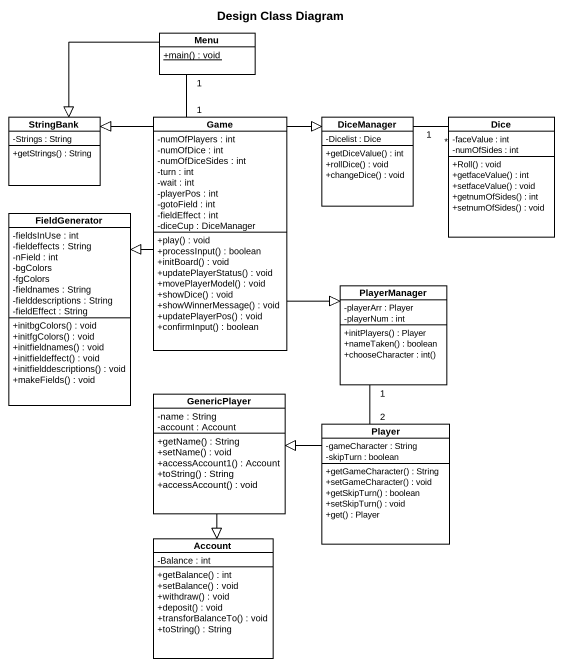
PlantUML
@startuml
title Design Class Diagram
hide circle
hide empty members
skinparam classAttributeIconSize 0
class Menu {
  {static} +main() : void
}
class StringBank {
  -Strings : String
  +getStrings() : String
}
class Game {
  -numOfPlayers : int
  -numOfDice : int
  -numOfDiceSides : int
  -turn : int
  -wait : int
  -playerPos : int
  -gotoField : int
  -fieldEffect : int
  -diceCup : DiceManager
  +play() : void
  +processInput() : boolean
  +initBoard() : void
  +updatePlayerStatus() : void
  +movePlayerModel() : void
  +showDice() : void
  +showWinnerMessage() : void
  +updatePlayerPos() : void
  +confirmInput() : boolean
}
class DiceManager {
  -Dicelist : Dice
  +getDiceValue() : int
  +rollDice() : void
  +changeDice() : void
}
class Dice {
  -faceValue : int
  -numOfSides : int
  +Roll() : void
  +getfaceValue() : int
  +setfaceValue() : void
  +getnumOfSides() : int
  +setnumOfSides() : void
}
class FieldGenerator {
  -fieldsInUse : int
  -fieldeffects : String
  -nField : int
  -bgColors
  -fgColors
  -fieldnames : String
  -fielddescriptions : String
  -fieldEffect : String
  +initbgColors() : void
  +initfgColors() : void
  +initfieldnames() : void
  +initfieldeffect() : void
  +initfielddescriptions() : void
  +makeFields() : void
}
class PlayerManager {
  -playerArr : Player
  -playerNum : int
  +initPlayers() : Player
  +nameTaken() : boolean
  +chooseCharacter : int()
}
class GenericPlayer {
  -name : String
  -account : Account
  +getName() : String
  +setName() : void
  +accessAccount1() : Account
  +toString() : String
  +accessAccount() : void
}
class Player {
  -gameCharacter : String
  -skipTurn : boolean
  +getGameCharacter() : String
  +setGameCharacter() : void
  +getSkipTurn() : boolean
  +setSkipTurn() : void
  +get() : Player
}
class Account {
  -Balance : int
  +getBalance() : int
  +setBalance() : void
  +withdraw() : void
  +deposit() : void
  +transforBalanceTo() : void
  +toString() : String
}
Menu --|> StringBank
Menu "1" -- "1" Game
Game -left-|> StringBank
Game -right-|> DiceManager
Game -left-|> FieldGenerator
Game -right-|> PlayerManager
DiceManager "1" -right- "*" Dice
PlayerManager "1" -- "2" Player
GenericPlayer --|> Account
Player -left-|> GenericPlayer
@enduml
